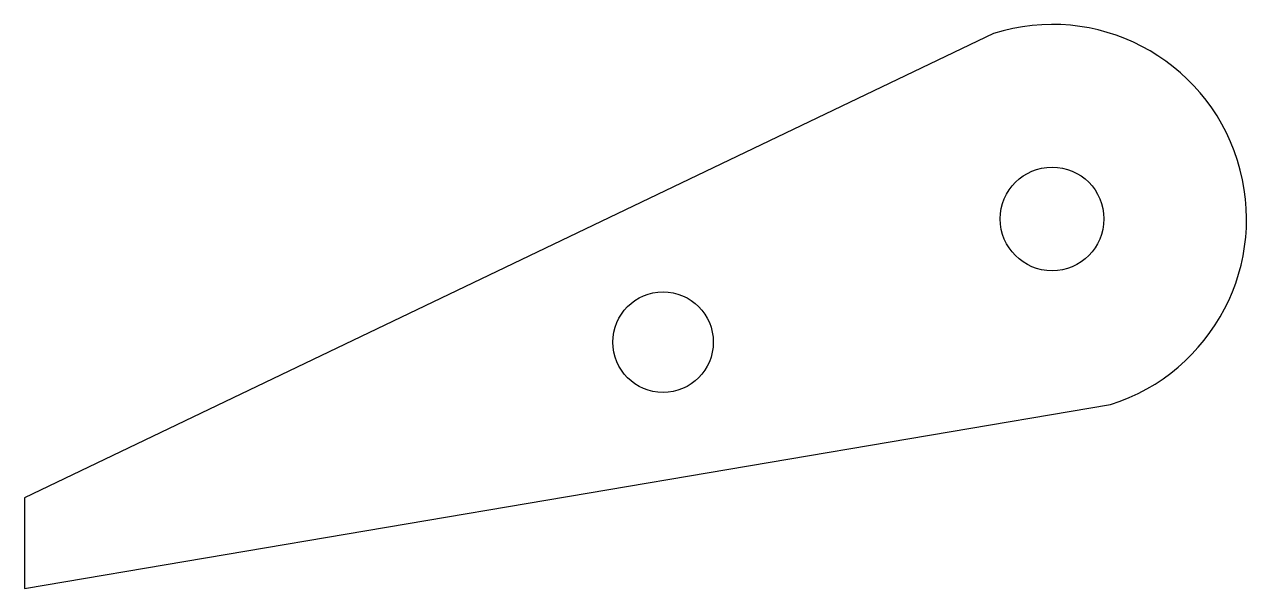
# Model space of a CAD drawing. Header units: millimetres. Extents: x 0 to 37.7, y 0 to 17.4.
import ezdxf

# ---------------------------------------------------------------- set-up
doc = ezdxf.new("R2010")
doc.units = ezdxf.units.MM
doc.layers.add('CUT', color=1, linetype='Continuous')

msp = doc.modelspace()

# ---------------------------------------------------------------- linework, layer by layer
at = {"layer": 'CUT'}
msp.add_lwpolyline([(0, 0), (33.505, 5.678, 1), (29.895, 17.122), (0, 2.8)], format="xyb", close=True, dxfattribs=at)
for centre, radius in [((31.7, 11.4), 1.6), ((19.7, 7.6), 1.55)]:
    msp.add_circle(centre, radius, dxfattribs=at)

doc.saveas('drawing.dxf')
